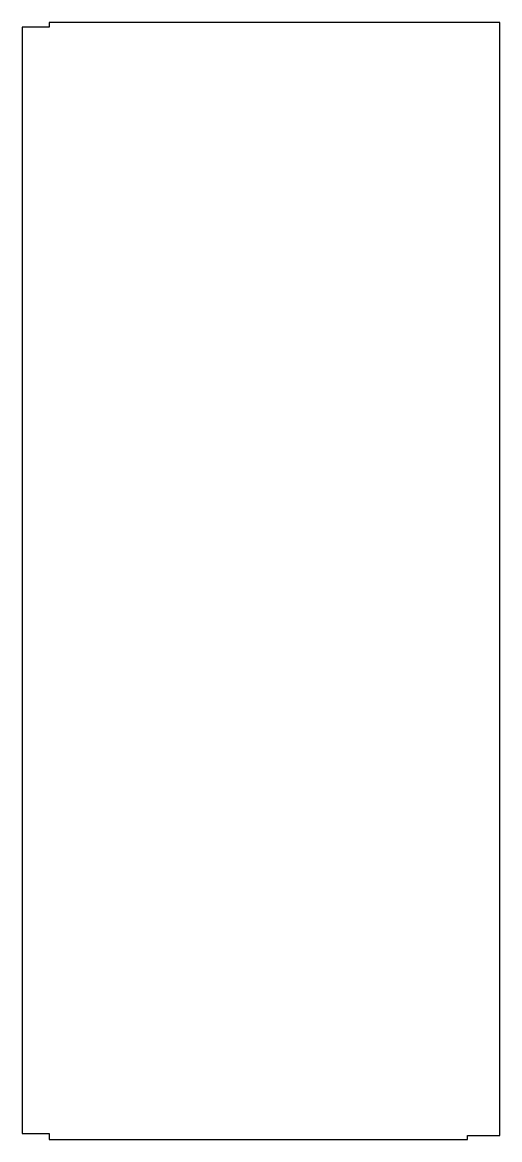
# Model space of a CAD drawing. Header units: millimetres. Extents: x -237 to -14, y -225 to 296.
import ezdxf

# ---------------------------------------------------------------- set-up
doc = ezdxf.new("R2010")
doc.units = ezdxf.units.MM

msp = doc.modelspace()

# ---------------------------------------------------------------- linework, layer by layer
at = {"color": 7, "linetype": 'Continuous', "lineweight": 25}
for p, q in [((-236.94, 293.93), (-236.94, -221.87)), ((-224.44, 293.93), (-236.94, 293.93)), ((-224.44, 296.13), (-224.44, 293.93)), ((-14.24, 296.13), (-224.44, 296.13)), ((-14.24, -222.67), (-14.24, 296.13)), ((-236.94, -221.87), (-224.44, -221.87)), ((-224.44, -221.87), (-224.44, -224.67)), ((-29.24, -222.67), (-14.24, -222.67)), ((-29.24, -224.67), (-29.24, -222.67)), ((-224.44, -224.67), (-29.24, -224.67))]:
    msp.add_line(p, q, dxfattribs=at)

doc.saveas('drawing.dxf')
